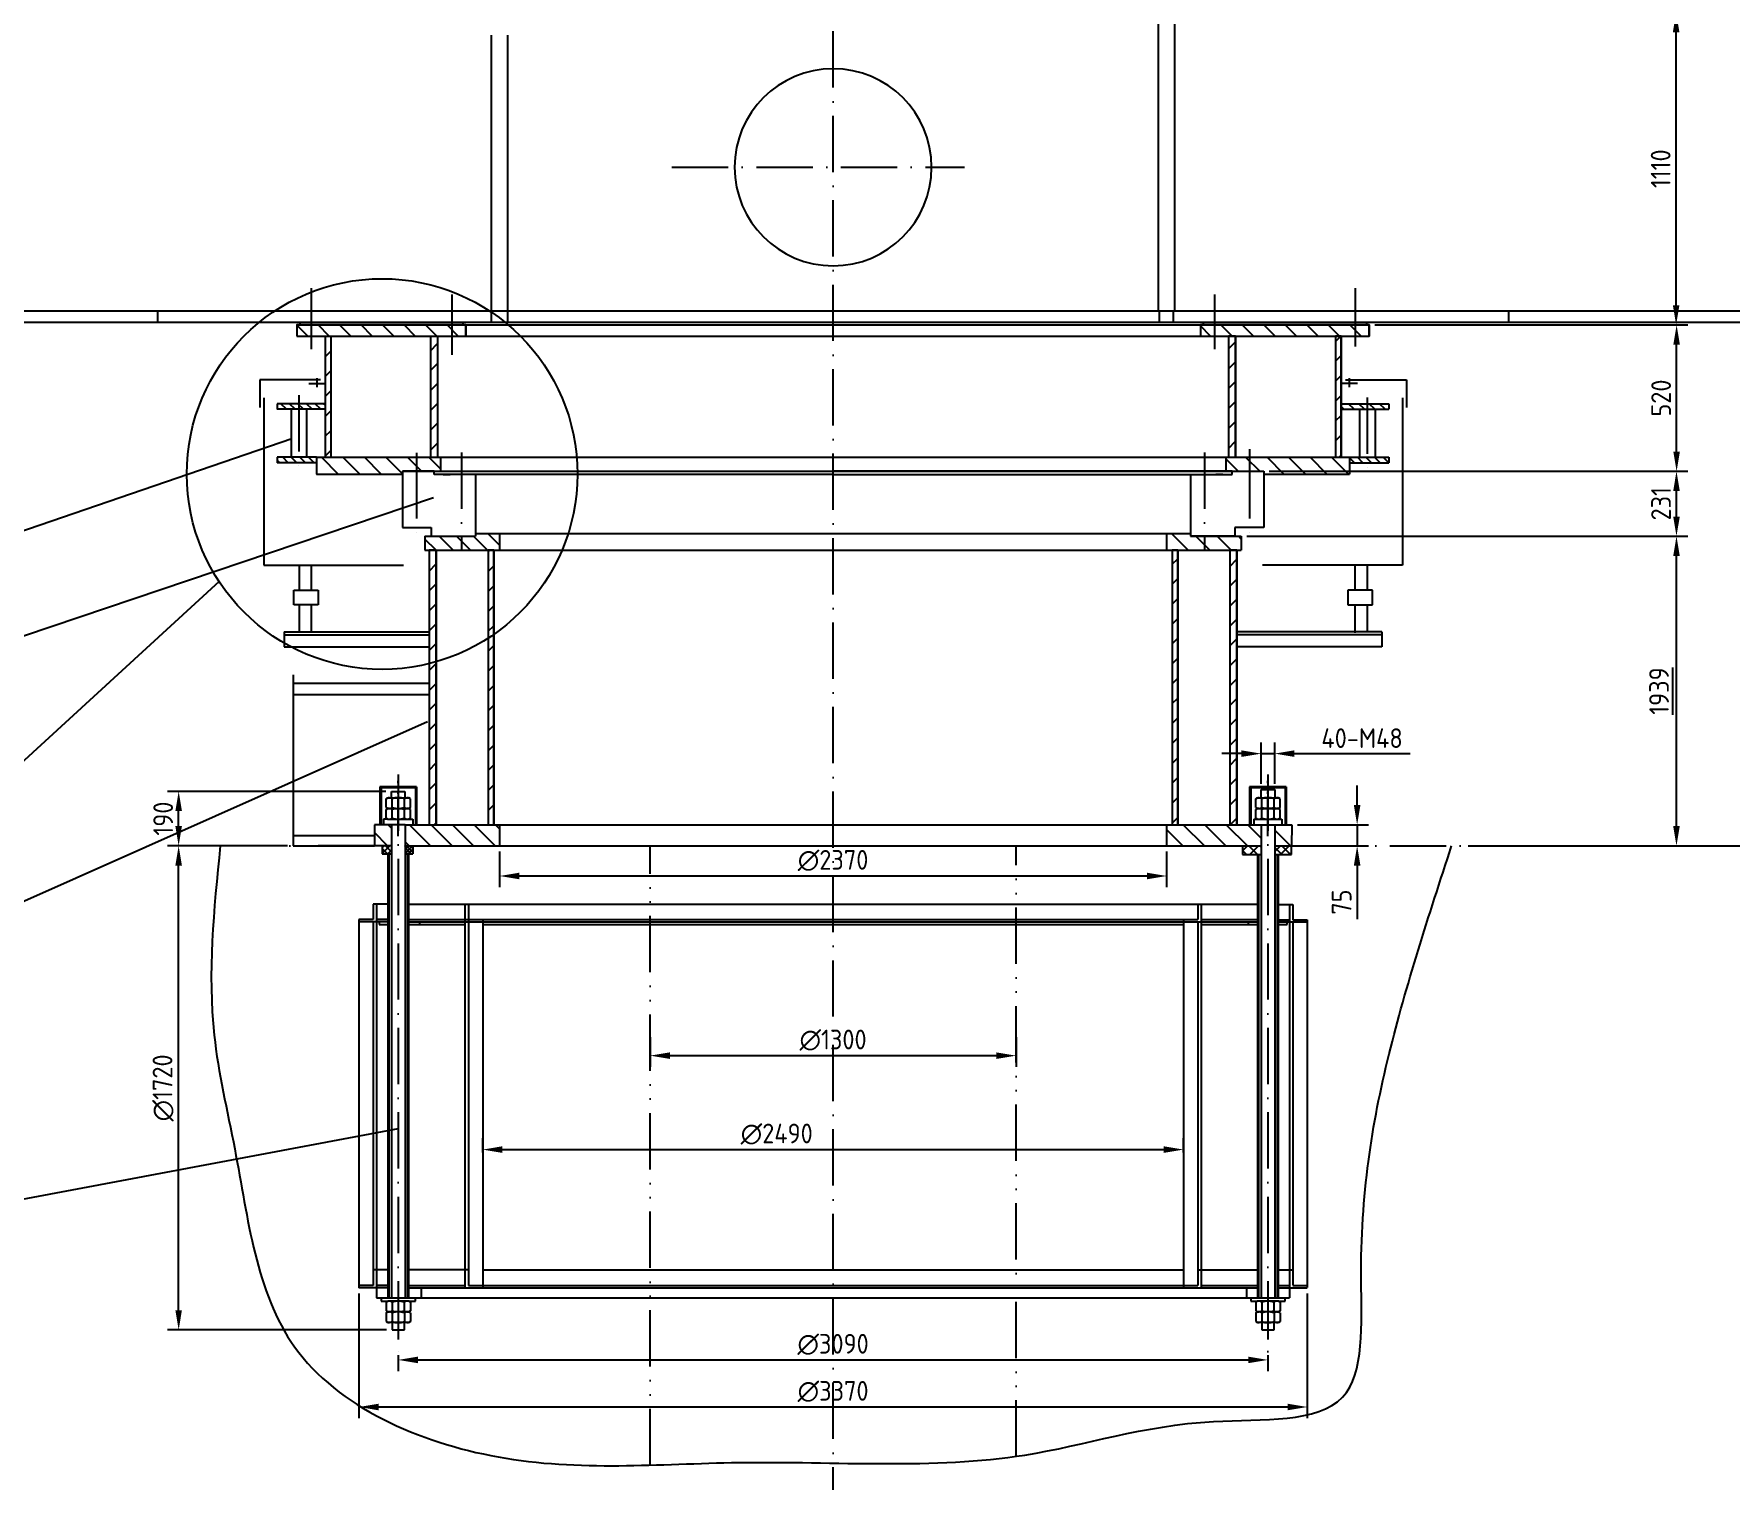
# Model space of a CAD drawing. Extents: x 3 to 23783, y 1 to 16821.
# Drawn here: x 5249 to 11275, y 7736 to 12875 of the extents above; entities that cross this region are included whole.
import ezdxf

# ---------------------------------------------------------------- set-up
doc = ezdxf.new("R2010")
doc.units = 0
doc.header["$LTSCALE"] = 20
for name, pattern in [('GEN4A', [17.5, 10, -2.5, 0, -2.5, 0, -2.5]), ('GEN7', [15, 10, -2.5, 0, -2.5]), ('GEN7A', [7.5, 5, -1.25, 0, -1.25])]:
    doc.linetypes.add(name, pattern=pattern)
doc.layers.get('0').update_dxf_attribs({"linetype": 'CONTINUOUS'})
doc.layers.get('DEFPOINTS').update_dxf_attribs({"linetype": 'CONTINUOUS'})
for name, color, linetype in [('0N', 7, 'CONTINUOUS'), ('4', 3, 'CONTINUOUS'), ('4A', 3, 'GEN4A'), ('5', 3, 'CONTINUOUS'), ('7', 4, 'GEN7'), ('7A', 4, 'GEN7A'), ('7AN', 4, 'GEN7A'), ('8', 1, 'CONTINUOUS')]:
    doc.layers.add(name, color=color, linetype=linetype)
doc.styles.get("Standard").update_dxf_attribs({"font": 'geniso.shx', "bigfont": 'hztxt.shx'})
doc.dimstyles.new('GEN-ISO', dxfattribs={"dimscale": 20, "dimtxt": 3.5, "dimasz": 3.5, "dimexe": 2, "dimexo": 1, "dimgap": 1, "dimtad": 1, "dimzin": 9, "dimdsep": 46, "dimtxsty": 'Standard', "dimcen": 0, "dimclrd": 3, "dimclre": 3, "dimclrt": 2, "dimadec": 0, "dimazin": 0, "dimtp": 0.1, "dimtm": 0.1, "dimtfac": 0.71, "dimtdec": 3, "dimtmove": 0, "dimatfit": 1, "dimfxl": 0, "dimtzin": 0, "dimarcsym": 0})
pattern_1 = [(135, (0, 0), (-38.18377, -38.18377), [])]
pattern_2 = [(45, (0, 0), (-35.35534, 35.35534), [])]
pattern_3 = [(135, (0, 0), (-15.273506, -15.273506), [])]

# ---------------------------------------------------------------- blocks, each defined once
blk = doc.blocks.new('*U9')
at = {"layer": '0N'}
for p, q in [((3.4, 43.3), (0, 37.5)), ((0, 37.5), (0, -37.5)), ((3.4, 43.3), (34.6, 43.3)), ((3.4, 21.7), (34.6, 21.7)), ((34.6, 43.3), (38, 37.5)), ((38, 37.5), (38, -37.5)), ((3.4, -43.3), (0, -37.5)), ((3.4, -21.7), (34.6, -21.7)), ((3.4, -43.3), (34.6, -43.3)), ((34.6, -43.3), (38, -37.5))]:
    blk.add_line(p, q, dxfattribs=at)
for centre, radius, start, end in [((19.1, 32.5), 19.1, 154.45053, 214.45053), ((71.5, 0), 71.5, 162.37657, 197.62343), ((18.9, 32.5), 19.1, 325.54947, 25.54947), ((-33.5, 0), 71.5, 342.37657, 17.62343), ((19.1, -32.5), 19.1, 145.54947, 205.54947), ((18.9, -32.5), 19.1, 334.45053, 34.45053)]:
    blk.add_arc(centre, radius, start, end, dxfattribs=at)
at = {"layer": '7AN'}
blk.add_line((-60, 0), (98, 0), dxfattribs=at)
blk = doc.blocks.new('*U12')
at = {"layer": '0N'}
for p, q in [((3.4, 43.3), (0, 37.5)), ((0, 37.5), (0, -37.5)), ((3.4, 43.3), (34.6, 43.3)), ((3.4, 21.7), (34.6, 21.7)), ((34.6, 43.3), (38, 37.5)), ((38, 37.5), (38, -37.5)), ((3.4, -43.3), (0, -37.5)), ((3.4, -21.7), (34.6, -21.7)), ((3.4, -43.3), (34.6, -43.3)), ((34.6, -43.3), (38, -37.5))]:
    blk.add_line(p, q, dxfattribs=at)
for centre, radius, start, end in [((19.1, 32.5), 19.1, 154.45053, 214.45053), ((71.5, 0), 71.5, 162.37657, 197.62343), ((18.9, 32.5), 19.1, 325.54947, 25.54947), ((-33.5, 0), 71.5, 342.37657, 17.62343), ((19.1, -32.5), 19.1, 145.54947, 205.54947), ((18.9, -32.5), 19.1, 334.45053, 34.45053)]:
    blk.add_arc(centre, radius, start, end, dxfattribs=at)
at = {"layer": '7AN'}
blk.add_line((-60, 0), (98, 0), dxfattribs=at)
blk = doc.blocks.new('*U16')
at = {"layer": '0N'}
for p, q in [((3.4, 43.3), (0, 37.5)), ((0, 37.5), (0, -37.5)), ((3.4, 43.3), (34.6, 43.3)), ((3.4, 21.7), (34.6, 21.7)), ((34.6, 43.3), (38, 37.5)), ((38, 37.5), (38, -37.5)), ((3.4, -43.3), (0, -37.5)), ((3.4, -21.7), (34.6, -21.7)), ((3.4, -43.3), (34.6, -43.3)), ((34.6, -43.3), (38, -37.5))]:
    blk.add_line(p, q, dxfattribs=at)
for centre, radius, start, end in [((19.1, 32.5), 19.1, 154.45053, 214.45053), ((71.5, 0), 71.5, 162.37657, 197.62343), ((18.9, 32.5), 19.1, 325.54947, 25.54947), ((-33.5, 0), 71.5, 342.37657, 17.62343), ((19.1, -32.5), 19.1, 145.54947, 205.54947), ((18.9, -32.5), 19.1, 334.45053, 34.45053)]:
    blk.add_arc(centre, radius, start, end, dxfattribs=at)
at = {"layer": '7AN'}
blk.add_line((-60, 0), (98, 0), dxfattribs=at)
blk = doc.blocks.new('*U14')
at = {"layer": '0N'}
for p, q in [((3.4, 43.3), (0, 37.5)), ((0, 37.5), (0, -37.5)), ((3.4, 43.3), (34.6, 43.3)), ((3.4, 21.7), (34.6, 21.7)), ((34.6, 43.3), (38, 37.5)), ((38, 37.5), (38, -37.5)), ((3.4, -43.3), (0, -37.5)), ((3.4, -21.7), (34.6, -21.7)), ((3.4, -43.3), (34.6, -43.3)), ((34.6, -43.3), (38, -37.5))]:
    blk.add_line(p, q, dxfattribs=at)
for centre, radius, start, end in [((19.1, 32.5), 19.1, 154.45053, 214.45053), ((71.5, 0), 71.5, 162.37657, 197.62343), ((18.9, 32.5), 19.1, 325.54947, 25.54947), ((-33.5, 0), 71.5, 342.37657, 17.62343), ((19.1, -32.5), 19.1, 145.54947, 205.54947), ((18.9, -32.5), 19.1, 334.45053, 34.45053)]:
    blk.add_arc(centre, radius, start, end, dxfattribs=at)
at = {"layer": '7AN'}
blk.add_line((-60, 0), (98, 0), dxfattribs=at)
blk = doc.blocks.new('*U21')
at = {"layer": '0N'}
for p, q in [((3.4, 43.3), (0, 37.5)), ((0, 37.5), (0, -37.5)), ((3.4, 43.3), (34.6, 43.3)), ((3.4, 21.7), (34.6, 21.7)), ((34.6, 43.3), (38, 37.5)), ((3.4, -43.3), (0, -37.5)), ((3.4, -21.7), (34.6, -21.7)), ((3.4, -43.3), (34.6, -43.3)), ((34.6, -43.3), (38, -37.5))]:
    blk.add_line(p, q, dxfattribs=at)
for centre, radius, start, end in [((19.1, 32.5), 19.1, 154.45053, 214.45053), ((71.5, 0), 71.5, 162.37657, 197.62343), ((18.9, 32.5), 19.1, 325.54947, 25.54947), ((-33.5, 0), 71.5, 342.37657, 17.62343), ((19.1, -32.5), 19.1, 145.54947, 205.54947), ((18.9, -32.5), 19.1, 334.45053, 34.45053)]:
    blk.add_arc(centre, radius, start, end, dxfattribs=at)
at = {"layer": '7AN'}
blk.add_line((-60, 0), (98, 0), dxfattribs=at)
blk = doc.blocks.new('*U20')
at = {"layer": '0N'}
for p, q in [((3.4, 43.3), (0, 37.5)), ((0, 37.5), (0, -37.5)), ((3.4, 43.3), (34.6, 43.3)), ((3.4, 21.7), (34.6, 21.7)), ((34.6, 43.3), (38, 37.5)), ((38, 37.5), (38, -37.5)), ((3.4, -43.3), (0, -37.5)), ((3.4, -21.7), (34.6, -21.7)), ((3.4, -43.3), (34.6, -43.3)), ((34.6, -43.3), (38, -37.5))]:
    blk.add_line(p, q, dxfattribs=at)
for centre, radius, start, end in [((19.1, 32.5), 19.1, 154.45053, 214.45053), ((71.5, 0), 71.5, 162.37657, 197.62343), ((18.9, 32.5), 19.1, 325.54947, 25.54947), ((-33.5, 0), 71.5, 342.37657, 17.62343), ((19.1, -32.5), 19.1, 145.54947, 205.54947), ((18.9, -32.5), 19.1, 334.45053, 34.45053)]:
    blk.add_arc(centre, radius, start, end, dxfattribs=at)
at = {"layer": '7AN'}
blk.add_line((-60, 0), (98, 0), dxfattribs=at)
blk = doc.blocks.new('*U26')
at = {"layer": '0N'}
for p, q in [((3.4, 43.3), (0, 37.5)), ((0, 37.5), (0, -37.5)), ((3.4, 43.3), (34.6, 43.3)), ((3.4, 21.7), (34.6, 21.7)), ((34.6, 43.3), (38, 37.5)), ((3.4, -43.3), (0, -37.5)), ((3.4, -21.7), (34.6, -21.7)), ((3.4, -43.3), (34.6, -43.3)), ((34.6, -43.3), (38, -37.5))]:
    blk.add_line(p, q, dxfattribs=at)
for centre, radius, start, end in [((19.1, 32.5), 19.1, 154.45053, 214.45053), ((71.5, 0), 71.5, 162.37657, 197.62343), ((18.9, 32.5), 19.1, 325.54947, 25.54947), ((-33.5, 0), 71.5, 342.37657, 17.62343), ((19.1, -32.5), 19.1, 145.54947, 205.54947), ((18.9, -32.5), 19.1, 334.45053, 34.45053)]:
    blk.add_arc(centre, radius, start, end, dxfattribs=at)
at = {"layer": '7AN'}
blk.add_line((-60, 0), (98, 0), dxfattribs=at)
blk = doc.blocks.new('*U25')
at = {"layer": '0N'}
for p, q in [((3.4, 43.3), (0, 37.5)), ((0, 37.5), (0, -37.5)), ((3.4, 43.3), (34.6, 43.3)), ((3.4, 21.7), (34.6, 21.7)), ((34.6, 43.3), (38, 37.5)), ((38, 37.5), (38, -37.5)), ((3.4, -43.3), (0, -37.5)), ((3.4, -21.7), (34.6, -21.7)), ((3.4, -43.3), (34.6, -43.3)), ((34.6, -43.3), (38, -37.5))]:
    blk.add_line(p, q, dxfattribs=at)
for centre, radius, start, end in [((19.1, 32.5), 19.1, 154.45053, 214.45053), ((71.5, 0), 71.5, 162.37657, 197.62343), ((18.9, 32.5), 19.1, 325.54947, 25.54947), ((-33.5, 0), 71.5, 342.37657, 17.62343), ((19.1, -32.5), 19.1, 145.54947, 205.54947), ((18.9, -32.5), 19.1, 334.45053, 34.45053)]:
    blk.add_arc(centre, radius, start, end, dxfattribs=at)
at = {"layer": '7AN'}
blk.add_line((-60, 0), (98, 0), dxfattribs=at)
blk = doc.blocks.new('*D86')
at = {"color": 3, "linetype": 'ByBlock'}
for p, q in [((7968.3, 9310.7), (7968.3, 9204.5)), ((9268.3, 9310.7), (9268.3, 9204.5)), ((8038.3, 9244.5), (9198.3, 9244.5))]:
    blk.add_line(p, q, dxfattribs=at)
for points in [[(8038.3, 9256.1), (8038.3, 9232.8), (7968.3, 9244.5)], [(9198.3, 9256.1), (9198.3, 9232.8), (9268.3, 9244.5)]]:
    blk.add_solid(points, dxfattribs=at)
at = {"layer": 'DEFPOINTS', "color": 0, "linetype": 'ByBlock'}
for p in [(7968.3, 9330.7), (9268.3, 9330.7), (9268.3, 9244.5)]:
    blk.add_point(p, dxfattribs=at)
at = {"color": 2, "linetype": 'ByBlock', "insert": (8618.3, 9299.5), "char_height": 70, "attachment_point": 5}
blk.add_mtext('∅1300', dxfattribs=at)
blk = doc.blocks.new('*D250')
at = {"color": 3, "linetype": 'ByBlock'}
for p, q in [((6843.1, 8900.3), (6843.1, 8950.7)), ((9333.1, 8900.3), (9333.1, 8950.7)), ((6913.1, 8910.7), (9263.1, 8910.7))]:
    blk.add_line(p, q, dxfattribs=at)
for points in [[(6913.1, 8922.4), (6913.1, 8899), (6843.1, 8910.7)], [(9263.1, 8922.4), (9263.1, 8899), (9333.1, 8910.7)]]:
    blk.add_solid(points, dxfattribs=at)
at = {"layer": 'DEFPOINTS', "color": 0, "linetype": 'ByBlock'}
for p in [(6843.1, 8880.3), (9333.1, 8910.7), (9333.1, 8880.3)]:
    blk.add_point(p, dxfattribs=at)
at = {"color": 2, "linetype": 'ByBlock', "insert": (7887.9, 8965.7), "char_height": 70, "attachment_point": 5}
blk.add_mtext('∅2490', dxfattribs=at)
blk = doc.blocks.new('*D251')
at = {"color": 3, "linetype": 'ByBlock'}
for p, q in [((6543.1, 8179.8), (6543.1, 8123.4)), ((6613.1, 8163.4), (9563.1, 8163.4)), ((9633.1, 8179.8), (9633.1, 8123.4))]:
    blk.add_line(p, q, dxfattribs=at)
for points in [[(6613.1, 8175), (6613.1, 8151.7), (6543.1, 8163.4)], [(9563.1, 8175), (9563.1, 8151.7), (9633.1, 8163.4)]]:
    blk.add_solid(points, dxfattribs=at)
at = {"layer": 'DEFPOINTS', "color": 0, "linetype": 'ByBlock'}
for p in [(6543.1, 8199.8), (9633.1, 8199.8), (9633.1, 8163.4)]:
    blk.add_point(p, dxfattribs=at)
at = {"color": 2, "linetype": 'ByBlock', "insert": (8088.1, 8218.4), "char_height": 70, "attachment_point": 5}
blk.add_mtext('∅3090', dxfattribs=at)
blk = doc.blocks.new('*D252')
at = {"color": 3, "linetype": 'ByBlock'}
for p, q in [((6403.1, 8399.9), (6403.1, 7956.1)), ((9773.1, 8399.9), (9773.1, 7956.1)), ((6473.1, 7996.1), (9703.1, 7996.1))]:
    blk.add_line(p, q, dxfattribs=at)
for points in [[(6473.1, 8007.7), (6473.1, 7984.4), (6403.1, 7996.1)], [(9703.1, 8007.7), (9703.1, 7984.4), (9773.1, 7996.1)]]:
    blk.add_solid(points, dxfattribs=at)
at = {"layer": 'DEFPOINTS', "color": 0, "linetype": 'ByBlock'}
for p in [(6403.1, 8419.9), (9773.1, 8419.9), (9773.1, 7996.1)]:
    blk.add_point(p, dxfattribs=at)
at = {"color": 2, "linetype": 'ByBlock', "insert": (8088.1, 8051.1), "char_height": 70, "attachment_point": 5}
blk.add_mtext('∅3370', dxfattribs=at)
blk = doc.blocks.new('*D292')
at = {"color": 3, "linetype": 'ByBlock'}
for p, q in [((6903.1, 9969.9), (6903.1, 9842.8)), ((9273.1, 9969.9), (9273.1, 9842.8)), ((6973.1, 9882.8), (9203.1, 9882.8))]:
    blk.add_line(p, q, dxfattribs=at)
for points in [[(6973.1, 9894.5), (6973.1, 9871.1), (6903.1, 9882.8)], [(9203.1, 9894.5), (9203.1, 9871.1), (9273.1, 9882.8)]]:
    blk.add_solid(points, dxfattribs=at)
at = {"layer": 'DEFPOINTS', "color": 0, "linetype": 'ByBlock'}
for p in [(6903.1, 9989.9), (9273.1, 9989.9), (9273.1, 9882.8)]:
    blk.add_point(p, dxfattribs=at)
at = {"color": 2, "linetype": 'ByBlock', "insert": (8088.1, 9937.8), "char_height": 70, "attachment_point": 5}
blk.add_mtext('∅2370', dxfattribs=at)
blk = doc.blocks.new('*D290')
at = {"color": 3, "linetype": 'ByBlock'}
for p, q in [((6149.7, 9989.9), (5722.9, 9989.9)), ((5762.9, 8339.9), (5762.9, 9919.9)), ((6501.8, 8269.9), (5722.9, 8269.9))]:
    blk.add_line(p, q, dxfattribs=at)
for points in [[(5751.2, 9919.9), (5774.5, 9919.9), (5762.9, 9989.9)], [(5751.2, 8339.9), (5774.5, 8339.9), (5762.9, 8269.9)]]:
    blk.add_solid(points, dxfattribs=at)
at = {"layer": 'DEFPOINTS', "color": 0, "linetype": 'ByBlock'}
for p in [(5762.9, 9989.9), (6169.7, 9989.9), (6521.8, 8269.9)]:
    blk.add_point(p, dxfattribs=at)
at = {"color": 2, "linetype": 'ByBlock', "insert": (5707.8, 9129.9), "char_height": 70, "attachment_point": 5, "rotation": 90}
blk.add_mtext('∅1720', dxfattribs=at)
blk = doc.blocks.new('*D291')
at = {"color": 3, "linetype": 'ByBlock'}
for p, q in [((6499.3, 10183.6), (5722.9, 10183.6)), ((5762.9, 10059.9), (5762.9, 10113.6)), ((6149.7, 9989.9), (5722.9, 9989.9))]:
    blk.add_line(p, q, dxfattribs=at)
for points in [[(5751.2, 10113.6), (5774.5, 10113.6), (5762.9, 10183.6)], [(5751.2, 10059.9), (5774.5, 10059.9), (5762.9, 9989.9)]]:
    blk.add_solid(points, dxfattribs=at)
at = {"layer": 'DEFPOINTS', "color": 0, "linetype": 'ByBlock'}
for p in [(5762.9, 10183.6), (6519.3, 10183.6), (6169.7, 9989.9)]:
    blk.add_point(p, dxfattribs=at)
at = {"color": 2, "linetype": 'ByBlock', "insert": (5707.9, 10086.8), "char_height": 70, "attachment_point": 5, "rotation": 90}
blk.add_mtext('190', dxfattribs=at)
blk = doc.blocks.new('*D289')
at = {"color": 3, "linetype": 'ByBlock'}
for p, q in [((9950.2, 10134.9), (9950.2, 10204.9)), ((9738.1, 10064.9), (9990.2, 10064.9)), ((9950.2, 10064.9), (9950.2, 9989.9)), ((9736.4, 9989.9), (9990.2, 9989.9)), ((9950.2, 9919.9), (9950.2, 9730))]:
    blk.add_line(p, q, dxfattribs=at)
for points in [[(9938.5, 10134.9), (9961.8, 10134.9), (9950.2, 10064.9)], [(9938.5, 9919.9), (9961.8, 9919.9), (9950.2, 9989.9)]]:
    blk.add_solid(points, dxfattribs=at)
at = {"layer": 'DEFPOINTS', "color": 0, "linetype": 'ByBlock'}
for p in [(9718.1, 10064.9), (9716.4, 9989.9), (9950.2, 9989.9)]:
    blk.add_point(p, dxfattribs=at)
at = {"color": 2, "linetype": 'ByBlock', "insert": (9895.2, 9790), "char_height": 70, "attachment_point": 5, "rotation": 90}
blk.add_mtext('75', dxfattribs=at)
blk = doc.blocks.new('*D288')
at = {"color": 3, "linetype": 'ByBlock'}
for p, q in [((9539.2, 10317.6), (9469.2, 10317.6)), ((9609.2, 10210), (9609.2, 10357.6)), ((9609.2, 10317.6), (9657.2, 10317.6)), ((9657.2, 10210), (9657.2, 10357.6)), ((9727.2, 10317.6), (10138.2, 10317.6))]:
    blk.add_line(p, q, dxfattribs=at)
for points in [[(9539.2, 10329.3), (9539.2, 10306), (9609.2, 10317.6)], [(9727.2, 10329.3), (9727.2, 10306), (9657.2, 10317.6)]]:
    blk.add_solid(points, dxfattribs=at)
at = {"layer": 'DEFPOINTS', "color": 0, "linetype": 'ByBlock'}
for p in [(9657.2, 10317.6), (9609.2, 10190), (9657.2, 10190)]:
    blk.add_point(p, dxfattribs=at)
at = {"color": 2, "linetype": 'ByBlock', "insert": (9967.7, 10372.6), "char_height": 70, "attachment_point": 5}
blk.add_mtext('40-M48', dxfattribs=at)
blk = doc.blocks.new('*D253')
at = {"color": 3, "linetype": 'ByBlock'}
for p, q in [((9558.1, 11089.9), (11124.8, 11089.9)), ((11084.8, 10059.9), (11084.8, 11019.9)), ((10344.6, 9989.9), (11124.8, 9989.9))]:
    blk.add_line(p, q, dxfattribs=at)
for points in [[(11073.2, 11019.9), (11096.5, 11019.9), (11084.8, 11089.9)], [(11073.2, 10059.9), (11096.5, 10059.9), (11084.8, 9989.9)]]:
    blk.add_solid(points, dxfattribs=at)
at = {"layer": 'DEFPOINTS', "color": 0, "linetype": 'ByBlock'}
for p in [(9538.1, 11089.9), (11084.8, 11089.9), (10324.6, 9989.9)]:
    blk.add_point(p, dxfattribs=at)
at = {"color": 2, "linetype": 'ByBlock', "insert": (11022.8, 10539.9), "char_height": 70, "attachment_point": 5, "rotation": 90}
blk.add_mtext('\\L1939\\l', dxfattribs=at)
blk = doc.blocks.new('*D254')
at = {"color": 3, "linetype": 'ByBlock'}
for p, q in [((9638.1, 11320.9), (11124.8, 11320.9)), ((11084.8, 11159.9), (11084.8, 11250.9)), ((9558.1, 11089.9), (11124.8, 11089.9))]:
    blk.add_line(p, q, dxfattribs=at)
for points in [[(11073.2, 11250.9), (11096.5, 11250.9), (11084.8, 11320.9)], [(11073.2, 11159.9), (11096.5, 11159.9), (11084.8, 11089.9)]]:
    blk.add_solid(points, dxfattribs=at)
at = {"layer": 'DEFPOINTS', "color": 0, "linetype": 'ByBlock'}
for p in [(9618.1, 11320.9), (11084.8, 11320.9), (9538.1, 11089.9)]:
    blk.add_point(p, dxfattribs=at)
at = {"color": 2, "linetype": 'ByBlock', "insert": (11029.8, 11205.4), "char_height": 70, "attachment_point": 5, "rotation": 90}
blk.add_mtext('231', dxfattribs=at)
blk = doc.blocks.new('*D255')
at = {"color": 3, "linetype": 'ByBlock'}
for p, q in [((10013.1, 11840.9), (11125.3, 11840.9)), ((11085.3, 11390.9), (11085.3, 11770.9)), ((9638.1, 11320.9), (11125.3, 11320.9))]:
    blk.add_line(p, q, dxfattribs=at)
for points in [[(11073.6, 11770.9), (11096.9, 11770.9), (11085.3, 11840.9)], [(11073.6, 11390.9), (11096.9, 11390.9), (11085.3, 11320.9)]]:
    blk.add_solid(points, dxfattribs=at)
at = {"layer": 'DEFPOINTS', "color": 0, "linetype": 'ByBlock'}
for p in [(9993.1, 11840.9), (11085.3, 11840.9), (9618.1, 11320.9)]:
    blk.add_point(p, dxfattribs=at)
at = {"color": 2, "linetype": 'ByBlock', "insert": (11030.2, 11580.9), "char_height": 70, "attachment_point": 5, "rotation": 90}
blk.add_mtext('520', dxfattribs=at)
blk = doc.blocks.new('*D256')
at = {"color": 3, "linetype": 'ByBlock'}
for p, q in [((11232.3, 12950.9), (11043.6, 12950.9)), ((11083.6, 11910.9), (11083.6, 12880.9)), ((10013.1, 11840.9), (11123.6, 11840.9))]:
    blk.add_line(p, q, dxfattribs=at)
for points in [[(11071.9, 12880.9), (11095.3, 12880.9), (11083.6, 12950.9)], [(11071.9, 11910.9), (11095.3, 11910.9), (11083.6, 11840.9)]]:
    blk.add_solid(points, dxfattribs=at)
at = {"layer": 'DEFPOINTS', "color": 0, "linetype": 'ByBlock'}
for p in [(11083.6, 12950.9), (11252.3, 12950.9), (9993.1, 11840.9)]:
    blk.add_point(p, dxfattribs=at)
at = {"color": 2, "linetype": 'ByBlock', "insert": (11028.6, 12395.9), "char_height": 70, "attachment_point": 5, "rotation": 90}
blk.add_mtext('1110', dxfattribs=at)
blk = doc.blocks.new('*D258')
at = {"color": 3, "linetype": 'ByBlock'}
for p, q in [((10878.2, 14970.9), (14144.7, 14970.9)), ((14104.7, 10059.9), (14104.7, 14900.9)), ((13562.7, 9989.9), (14144.7, 9989.9))]:
    blk.add_line(p, q, dxfattribs=at)
for points in [[(14093, 14900.9), (14116.4, 14900.9), (14104.7, 14970.9)], [(14093, 10059.9), (14116.4, 10059.9), (14104.7, 9989.9)]]:
    blk.add_solid(points, dxfattribs=at)
at = {"layer": 'DEFPOINTS', "color": 0, "linetype": 'ByBlock'}
for p in [(10858.2, 14970.9), (14104.7, 14970.9), (13542.7, 9989.9)]:
    blk.add_point(p, dxfattribs=at)
at = {"color": 2, "linetype": 'ByBlock', "insert": (14049.7, 12480.4), "char_height": 70, "attachment_point": 5, "rotation": 90}
blk.add_mtext('4981', dxfattribs=at)

msp = doc.modelspace()

# ---------------------------------------------------------------- hatches: boundary and pattern name
at = {"layer": '8'}
h = msp.add_hatch(dxfattribs=at)
h.set_pattern_fill('_U', color=256, scale=54, angle=135, style=0, pattern_type=0)
h.set_pattern_definition(pattern_1)
h.paths.add_polyline_path([(6183.148, 11800.942), (6783.148, 11800.942), (6783.148, 11840.942), (6183.148, 11840.942)])
h = msp.add_hatch(dxfattribs=at)
h.set_pattern_fill('_U', color=256, scale=54, angle=135, style=0, pattern_type=0)
h.set_pattern_definition(pattern_1)
h.paths.add_polyline_path([(9993.148, 11840.942), (9393.148, 11840.942), (9393.148, 11800.942), (9993.148, 11800.942)])
h = msp.add_hatch(dxfattribs=at)
h.set_pattern_fill('_U', color=256, scale=50, angle=45, style=0, pattern_type=0)
h.set_pattern_definition(pattern_2)
h.paths.add_polyline_path([(6283.148, 11800.942), (6283.148, 11370.942), (6303.148, 11370.942), (6303.148, 11800.942)])
h = msp.add_hatch(dxfattribs=at)
h.set_pattern_fill('_U', color=256, scale=50, angle=45, style=0, pattern_type=0)
h.set_pattern_definition(pattern_2)
h.paths.add_polyline_path([(6658.148, 11800.942), (6658.148, 11370.942), (6683.148, 11370.942), (6683.148, 11800.942)])
h = msp.add_hatch(dxfattribs=at)
h.set_pattern_fill('_U', color=256, scale=50, angle=45, style=0, pattern_type=0)
h.set_pattern_definition(pattern_2)
h.paths.add_polyline_path([(9493.148, 11800.942), (9493.148, 11370.942), (9518.148, 11370.942), (9518.148, 11800.942)])
h = msp.add_hatch(dxfattribs=at)
h.set_pattern_fill('_U', color=256, scale=50, angle=45, style=0, pattern_type=0)
h.set_pattern_definition(pattern_2)
h.paths.add_polyline_path([(9873.148, 11800.942), (9873.148, 11370.942), (9893.148, 11370.942), (9893.148, 11800.942)])
h = msp.add_hatch(dxfattribs=at)
h.set_pattern_fill('_U', color=256, scale=21.6, angle=135, style=0, pattern_type=0)
h.set_pattern_definition(pattern_3)
h.paths.add_polyline_path([(6283.148, 11560.942), (6113.148, 11560.942), (6113.148, 11540.942), (6283.148, 11540.942)])
h = msp.add_hatch(dxfattribs=at)
h.set_pattern_fill('_U', color=256, scale=25.92, angle=135, style=0, pattern_type=0)
h.set_pattern_definition([(135, (0, 0), (-18.328208, -18.328208), [])])
h.paths.add_polyline_path([(10063.148, 11560.942), (9893.148, 11560.942), (9893.148, 11540.942), (10063.148, 11540.942)])
h = msp.add_hatch(dxfattribs=at)
h.set_pattern_fill('_U', color=256, scale=21.6, angle=135, style=0, pattern_type=0)
h.set_pattern_definition(pattern_3)
h.paths.add_polyline_path([(6253.148, 11370.942), (6113.148, 11370.942), (6113.148, 11350.942), (6253.148, 11350.942)])
h = msp.add_hatch(dxfattribs=at)
h.set_pattern_fill('_U', color=256, scale=54, angle=135, style=0, pattern_type=0)
h.set_pattern_definition(pattern_1)
h.paths.add_polyline_path([(6558.148, 11320.942), (6670.537, 11320.942), (6693.148, 11320.942), (6693.148, 11370.942), (6253.148, 11370.942), (6253.148, 11310.942), (6558.148, 11310.942)])
h = msp.add_hatch(dxfattribs=at)
h.set_pattern_fill('_U', color=256, scale=54, angle=135, style=0, pattern_type=0)
h.set_pattern_definition(pattern_1)
h.paths.add_polyline_path([(9483.148, 11320.942), (9505.759, 11320.942), (9618.148, 11320.942), (9618.148, 11310.942), (9923.148, 11310.942), (9923.148, 11370.942), (9483.148, 11370.942)])
h = msp.add_hatch(dxfattribs=at)
h.set_pattern_fill('_U', color=256, scale=21.6, angle=135, style=0, pattern_type=0)
h.set_pattern_definition(pattern_3)
h.paths.add_polyline_path([(9923.148, 11350.942), (10063.148, 11350.942), (10063.148, 11370.942), (9923.148, 11370.942)])
h = msp.add_hatch(dxfattribs=at)
h.set_pattern_fill('_U', color=256, scale=43.2, angle=135, style=0, pattern_type=0)
h.set_pattern_definition([(135, (0, 0), (-30.54701, -30.54701), [])])
h.paths.add_polyline_path([(6903.148, 11099.942), (6818.148, 11099.942), (6818.148, 11089.942), (6638.148, 11089.942), (6638.148, 11039.942), (6903.148, 11039.942)])
h = msp.add_hatch(dxfattribs=at)
h.set_pattern_fill('_U', color=256, scale=54, angle=135, style=0, pattern_type=0)
h.set_pattern_definition(pattern_1)
h.paths.add_polyline_path([(9273.148, 11039.942), (9538.148, 11039.942), (9538.148, 11089.942), (9358.148, 11089.942), (9358.148, 11099.942), (9273.148, 11099.942)])
h = msp.add_hatch(dxfattribs=at)
h.set_pattern_fill('_U', color=256, scale=50, angle=45, style=0, pattern_type=0)
h.set_pattern_definition(pattern_2)
h.paths.add_polyline_path([(6678.148, 10064.942), (6678.148, 11039.942), (6653.148, 11039.942), (6653.148, 10064.942)])
h = msp.add_hatch(dxfattribs=at)
h.set_pattern_fill('_U', color=256, scale=50, angle=45, style=0, pattern_type=0)
h.set_pattern_definition(pattern_2)
h.paths.add_polyline_path([(6883.148, 10064.942), (6883.148, 11039.942), (6863.148, 11039.942), (6863.148, 10064.942)])
h = msp.add_hatch(dxfattribs=at)
h.set_pattern_fill('_U', color=256, scale=50, angle=45, style=0, pattern_type=0)
h.set_pattern_definition(pattern_2)
h.paths.add_polyline_path([(9293.148, 11039.942), (9293.148, 10064.942), (9313.148, 10064.942), (9313.148, 11039.942)])
h = msp.add_hatch(dxfattribs=at)
h.set_pattern_fill('_U', color=256, scale=50, angle=45, style=0, pattern_type=0)
h.set_pattern_definition(pattern_2)
h.paths.add_polyline_path([(9498.148, 11039.942), (9498.148, 10064.942), (9523.148, 10064.942), (9523.148, 11039.942)])
h = msp.add_hatch(dxfattribs=at)
h.set_pattern_fill('_U', color=256, scale=54, angle=135, style=0, pattern_type=0)
h.set_pattern_definition(pattern_1)
h.paths.add_polyline_path([(6519.148, 9989.942), (6519.148, 10064.942), (6458.148, 10064.942), (6458.148, 9989.942)])
h = msp.add_hatch(dxfattribs=at)
h.set_pattern_fill('_U', color=256, scale=54, angle=135, style=0, pattern_type=0)
h.set_pattern_definition(pattern_1)
h.paths.add_polyline_path([(6903.148, 10064.942), (6567.148, 10064.942), (6567.148, 9989.942), (6903.148, 9989.942)])
h = msp.add_hatch(dxfattribs=at)
h.set_pattern_fill('_U', color=256, scale=54, angle=135, style=0, pattern_type=0)
h.set_pattern_definition(pattern_1)
h.paths.add_polyline_path([(9609.148, 9989.942), (9609.148, 10064.942), (9273.148, 10064.942), (9273.148, 9989.942), (9420.663, 9989.942)])
h = msp.add_hatch(dxfattribs=at)
h.set_pattern_fill('_U', color=256, scale=54, angle=135, style=0, pattern_type=0)
h.set_pattern_definition(pattern_1)
h.paths.add_polyline_path([(9657.187, 10064.942), (9657.187, 9989.942), (9716.352, 9989.942), (9718.148, 10064.942)])
h = msp.add_hatch(dxfattribs=at)
h.set_pattern_fill('_U', color=256, scale=14.72, angle=45, style=0, double=1, pattern_type=0)
h.set_pattern_definition([(45, (0, 0), (-10.408612, 10.408612), []), (135, (0, 0), (-10.408612, -10.408612), [])])
h.paths.add_polyline_path([(6486.446, 9989.942), (6486.446, 9961.179), (6519.148, 9961.179), (6519.148, 9989.942)])
h = msp.add_hatch(dxfattribs=at)
h.set_pattern_fill('_U', color=256, scale=9.2, angle=45, style=0, double=1, pattern_type=0)
h.set_pattern_definition([(45, (0, 0), (-6.5053824, 6.5053824), []), (135, (0, 0), (-6.5053824, -6.5053824), [])])
h.paths.add_polyline_path([(6595.485, 9961.179), (6595.485, 9989.942), (6567.148, 9989.942), (6567.148, 9961.179)])
h = msp.add_hatch(dxfattribs=at)
h.set_pattern_fill('_U', color=256, scale=27.6, angle=45, style=0, double=1, pattern_type=0)
h.set_pattern_definition([(45, (0, 0), (-19.516147, 19.516147), []), (135, (0, 0), (-19.516147, -19.516147), [])])
h.paths.add_polyline_path([(9542.72, 9959.06), (9609.148, 9959.06), (9609.148, 9989.942), (9542.72, 9989.942)])
h = msp.add_hatch(dxfattribs=at)
h.set_pattern_fill('_U', color=256, scale=22.08, angle=45, style=0, double=1, pattern_type=0)
h.set_pattern_definition([(45, (0, 0), (-15.612918, 15.612918), []), (135, (0, 0), (-15.612918, -15.612918), [])])
h.paths.add_polyline_path([(9657.148, 9959.06), (9716.352, 9959.06), (9716.352, 9989.942), (9657.148, 9989.942)])

# ---------------------------------------------------------------- linework, layer by layer
for p, q in [((9244.399, 11890.942), (9244.399, 12910.942)), ((9302.29, 11890.942), (9302.29, 12910.942)), ((6874.006, 11850.942), (6874.006, 12870.942)), ((6931.897, 11850.942), (6931.897, 12870.942)), ((2658.148, 11890.942), (13518.148, 11890.942)), ((5688.148, 11890.942), (5688.148, 11850.942)), ((9248.148, 11850.942), (9248.148, 11890.942)), ((9298.148, 11850.942), (9298.148, 11890.942)), ((10488.148, 11890.942), (10488.148, 11850.942)), ((2658.148, 11850.942), (13518.148, 11850.942)), ((2658.148, 11850.942), (13518.148, 11850.942)), ((6183.148, 11840.942), (9993.148, 11840.942)), ((6183.148, 11840.942), (6183.148, 11800.942)), ((6193.148, 11850.942), (6193.148, 11840.942)), ((6193.148, 11850.942), (6193.148, 11840.942)), ((6193.148, 11840.942), (9983.148, 11840.942)), ((6773.148, 11850.942), (6773.148, 11840.942)), ((6773.148, 11850.942), (6773.148, 11840.942)), ((6783.148, 11840.942), (6783.148, 11800.942)), ((6878.148, 11850.942), (6878.148, 11850.942)), ((6928.148, 11850.942), (6928.148, 11850.942)), ((9393.148, 11840.942), (9393.148, 11800.942)), ((9403.148, 11850.942), (9403.148, 11840.942)), ((9983.148, 11850.942), (9983.148, 11840.942)), ((9993.148, 11840.942), (9993.148, 11800.942)), ((6183.148, 11800.942), (9993.148, 11800.942)), ((6283.148, 11800.942), (6283.148, 11370.942)), ((6303.148, 11800.942), (6303.148, 11370.942)), ((6658.148, 11800.942), (6658.148, 11370.942)), ((6683.148, 11800.942), (6683.148, 11370.942)), ((9493.148, 11800.942), (9493.148, 11370.942)), ((9518.148, 11800.942), (9518.148, 11370.942)), ((9873.148, 11800.942), (9873.148, 11370.942)), ((9893.148, 11800.942), (9893.148, 11370.942)), ((6267.273, 11646.205), (6050.826, 11646.205)), ((6050.826, 11646.205), (6050.826, 11546.849)), ((6224.861, 11633.055), (6283.148, 11633.055)), ((9951.436, 11633.055), (9893.148, 11633.055)), ((9909.024, 11646.205), (10125.47, 11646.205)), ((10125.47, 11646.205), (10125.47, 11546.849)), ((6065.451, 11581.916), (6065.451, 10987.303)), ((10110.845, 11581.916), (10110.845, 10987.303)), ((6283.148, 11560.942), (6113.148, 11560.942)), ((6113.148, 11560.942), (6113.148, 11540.942)), ((6283.148, 11540.942), (6113.148, 11540.942)), ((6162.508, 11540.942), (6162.508, 11370.942)), ((6217.508, 11540.942), (6217.508, 11370.942)), ((9893.148, 11560.942), (10063.148, 11560.942)), ((9893.148, 11540.942), (10063.148, 11540.942)), ((9958.788, 11540.942), (9958.788, 11370.942)), ((10013.788, 11540.942), (10013.788, 11370.942)), ((10063.148, 11560.942), (10063.148, 11540.942)), ((6253.148, 11370.942), (6113.148, 11370.942)), ((6113.148, 11370.942), (6113.148, 11350.942)), ((6253.148, 11350.942), (6113.148, 11350.942)), ((6253.148, 11370.942), (9923.148, 11370.942)), ((6253.148, 11370.942), (6253.148, 11310.942)), ((6693.148, 11370.942), (6693.148, 11320.942)), ((9483.148, 11370.942), (9483.148, 11320.942)), ((9923.148, 11370.942), (10063.148, 11370.942)), ((9923.148, 11370.942), (9923.148, 11310.942)), ((9923.148, 11350.942), (10063.148, 11350.942)), ((10063.148, 11370.942), (10063.148, 11350.942)), ((6253.148, 11310.942), (6558.148, 11310.942)), ((6558.148, 11320.942), (6558.148, 11120.942)), ((6670.537, 11320.942), (6558.148, 11320.942)), ((6558.148, 11320.942), (9618.148, 11320.942)), ((6558.148, 11320.942), (6558.148, 11310.942)), ((6670.537, 11320.942), (8088.148, 11320.942)), ((6670.537, 11308.942), (6670.537, 11320.942)), ((6686.834, 11308.942), (6670.537, 11308.942)), ((8088.148, 11308.942), (6686.834, 11308.942)), ((6703.148, 11308.942), (6728.148, 11308.942)), ((6818.148, 11308.942), (6818.148, 11089.942)), ((9505.759, 11320.942), (8088.148, 11320.942)), ((8088.148, 11308.942), (9489.462, 11308.942)), ((9358.148, 11308.942), (9358.148, 11089.942)), ((9473.148, 11308.942), (9448.148, 11308.942)), ((9489.462, 11308.942), (9505.759, 11308.942)), ((9505.759, 11320.942), (9618.148, 11320.942)), ((9505.759, 11308.942), (9505.759, 11320.942)), ((9618.148, 11320.942), (9618.148, 11120.942)), ((9618.148, 11320.942), (9618.148, 11310.942)), ((9618.148, 11310.942), (9923.148, 11310.942)), ((6558.148, 11120.942), (6660.648, 11120.942)), ((6638.148, 11089.942), (6818.148, 11089.942)), ((6638.148, 11089.942), (6638.148, 11039.942)), ((6660.648, 11120.942), (6660.648, 11089.942)), ((6660.648, 11089.942), (6818.148, 11089.942)), ((6818.148, 11099.942), (9358.148, 11099.942)), ((6818.148, 11099.942), (6818.148, 11089.942)), ((6903.148, 11099.942), (6903.148, 11039.942)), ((9273.148, 11099.942), (9273.148, 11039.942)), ((9358.148, 11099.942), (9358.148, 11089.942)), ((9358.148, 11089.942), (9538.148, 11089.942)), ((9515.648, 11089.942), (9358.148, 11089.942)), ((9618.148, 11120.942), (9515.648, 11120.942)), ((9515.648, 11120.942), (9515.648, 11089.942)), ((9538.148, 11089.942), (9538.148, 11039.942)), ((6638.148, 11039.942), (9538.148, 11039.942)), ((6653.148, 11039.942), (6653.148, 10064.942)), ((6678.148, 11039.942), (6678.148, 10064.942)), ((6863.148, 11039.942), (6863.148, 10064.942)), ((6883.148, 11039.942), (6883.148, 10064.942)), ((9293.148, 11039.942), (9293.148, 10064.942)), ((9313.148, 11039.942), (9313.148, 10064.942)), ((9498.148, 11039.942), (9498.148, 10064.942)), ((9523.148, 11039.942), (9523.148, 10064.942)), ((6065.451, 10987.303), (6562.283, 10987.303)), ((6190.612, 10987.303), (6190.612, 10898.668)), ((6234.018, 10987.303), (6234.018, 10898.668)), ((10110.845, 10987.303), (9614.014, 10987.303)), ((9942.278, 10987.303), (9942.278, 10898.668)), ((9985.684, 10987.303), (9985.684, 10898.668)), ((6172.009, 10898.668), (6258.822, 10898.668)), ((6172.009, 10846.01), (6172.009, 10898.668)), ((6258.822, 10898.668), (6258.822, 10846.01)), ((10004.287, 10898.668), (9917.474, 10898.668)), ((9917.474, 10898.668), (9917.474, 10846.01)), ((10004.287, 10846.01), (10004.287, 10898.668)), ((6258.822, 10846.01), (6172.009, 10846.01)), ((6190.612, 10846.01), (6190.612, 10749.986)), ((6234.018, 10846.01), (6234.018, 10746.888)), ((9917.474, 10846.01), (10004.287, 10846.01)), ((9942.278, 10846.01), (9942.278, 10746.888)), ((9985.684, 10846.01), (9985.684, 10749.986)), ((6137.905, 10749.986), (6653.148, 10749.986)), ((6137.905, 10749.986), (6137.905, 10697.327)), ((6137.905, 10739.986), (6653.148, 10739.986)), ((10038.392, 10749.986), (9523.148, 10749.986)), ((10038.392, 10739.986), (9523.148, 10739.986)), ((10038.392, 10749.986), (10038.392, 10697.327)), ((6137.905, 10697.327), (6653.148, 10697.327)), ((10038.392, 10697.327), (9523.148, 10697.327)), ((6169.653, 10597.091), (6169.653, 9989.942)), ((6169.653, 10567.974), (6653.148, 10567.974)), ((6169.653, 10527.21), (6653.148, 10527.21)), ((6608.148, 10199.942), (6478.148, 10199.942)), ((6478.148, 10199.942), (6478.148, 10064.942)), ((6608.148, 10195.942), (6478.148, 10195.942)), ((6482.148, 10195.942), (6482.148, 10064.942)), ((6604.148, 10195.942), (6604.148, 10064.942)), ((6608.148, 10199.942), (6608.148, 10064.942)), ((9698.259, 10199.942), (9568.148, 10199.942)), ((9568.148, 10199.942), (9568.148, 10064.942)), ((9698.259, 10195.942), (9568.148, 10195.942)), ((9572.148, 10195.942), (9572.148, 10064.942)), ((9609.22, 10160.942), (9609.22, 10189.959)), ((9609.22, 10189.959), (9657.187, 10189.959)), ((9657.187, 10189.959), (9657.187, 10160.942)), ((9694.259, 10195.942), (9694.259, 10064.942)), ((9698.259, 10199.942), (9698.259, 10064.942)), ((6519.25, 10160.809), (6519.25, 10183.582)), ((6519.25, 10183.582), (6567.046, 10183.582)), ((6567.046, 10183.582), (6567.046, 10160.809)), ((6567.148, 10064.942), (6458.148, 10064.942)), ((6458.148, 10064.942), (6458.148, 9989.942)), ((6505.417, 10084.942), (6490.834, 10084.942)), ((6490.834, 10084.942), (6490.834, 10064.942)), ((6519.148, 10064.942), (6519.148, 8383.942)), ((6567.148, 10064.942), (6567.148, 8383.942)), ((6567.148, 10064.942), (9596.648, 10064.942)), ((6580.879, 10084.942), (6595.462, 10084.942)), ((6595.462, 10084.942), (6595.462, 10064.942)), ((6903.148, 10064.942), (6903.148, 9989.942)), ((9273.148, 10064.942), (9273.148, 9989.942)), ((9583.26, 10084.942), (9595.648, 10084.942)), ((9583.26, 10084.942), (9583.26, 10064.942)), ((9596.648, 10064.942), (9718.148, 10064.942)), ((9609.22, 10064.942), (9609.22, 8383.942)), ((9657.187, 10064.942), (9657.187, 8383.942)), ((9670.759, 10084.942), (9683.147, 10084.942)), ((9683.147, 10084.942), (9683.147, 10064.942)), ((9718.148, 10064.942), (9716.352, 9989.942)), ((6169.653, 10026.398), (6458.148, 10026.398)), ((6169.653, 9989.942), (6458.148, 9989.942)), ((6519.148, 9989.942), (6458.148, 9989.942)), ((6486.446, 9989.942), (6486.446, 9961.179)), ((6486.446, 9961.179), (6519.148, 9961.179)), ((6506.648, 9961.179), (6506.648, 8383.942)), ((6510.148, 9961.179), (6510.148, 8383.942)), ((6567.148, 9989.942), (9609.148, 9989.942)), ((6567.148, 9961.179), (6595.485, 9961.179)), ((6576.148, 9961.179), (6576.148, 8383.942)), ((6579.648, 9961.179), (6579.648, 8383.942)), ((6595.485, 9989.942), (6595.485, 9961.179)), ((9542.72, 9989.942), (9542.72, 9959.06)), ((9542.72, 9959.06), (9609.22, 9959.06)), ((9596.648, 9959.06), (9596.648, 8383.942)), ((9600.148, 9959.06), (9600.148, 8383.942)), ((9657.187, 9989.942), (9716.352, 9989.942)), ((9657.187, 9959.06), (9716.352, 9959.06)), ((9666.259, 9959.06), (9666.259, 8383.942)), ((9669.759, 9959.06), (9669.759, 8383.942)), ((9716.352, 9959.06), (9716.352, 9989.942)), ((6454.148, 9782.942), (6454.148, 9727.942)), ((6506.648, 9782.942), (6454.148, 9782.942)), ((6466.148, 9782.942), (6466.148, 8383.942)), ((6579.648, 9782.942), (9596.648, 9782.942)), ((6780.148, 9782.942), (6780.148, 8419.942)), ((6792.148, 9782.942), (6792.148, 8427.942)), ((9384.148, 9782.942), (9384.148, 9727.942)), ((9396.148, 9782.942), (9396.148, 8419.942)), ((9669.759, 9781.923), (9722.259, 9781.923)), ((9710.259, 9781.923), (9710.259, 8383.942)), ((9722.259, 9781.923), (9722.259, 9726.923)), ((6403.148, 9727.942), (6403.148, 8419.942)), ((6454.148, 9727.942), (6403.148, 9727.942)), ((6506.648, 9719.942), (6403.148, 9719.942)), ((6454.148, 9719.942), (6454.148, 8427.942)), ((6506.648, 9727.942), (6466.148, 9727.942)), ((6475.121, 9719.942), (6475.121, 9709.942)), ((6475.121, 9709.942), (6506.648, 9709.942)), ((6579.648, 9727.942), (9384.148, 9727.942)), ((6579.648, 9719.942), (9596.648, 9719.942)), ((6579.648, 9709.942), (6620.171, 9709.942)), ((6620.171, 9709.942), (6620.171, 9719.942)), ((6620.171, 9709.942), (6780.148, 9709.942)), ((6843.148, 9727.942), (6843.148, 8419.942)), ((6843.148, 9709.942), (9333.148, 9709.942)), ((9333.148, 9727.942), (9333.148, 8419.942)), ((9384.148, 9719.942), (9384.148, 8427.942)), ((9396.148, 9727.942), (9596.648, 9727.942)), ((9396.148, 9709.942), (9596.648, 9709.942)), ((9564.592, 9709.942), (9564.592, 9719.942)), ((9669.759, 9726.923), (9710.259, 9726.923)), ((9669.759, 9719.942), (9773.148, 9719.942)), ((9669.759, 9709.942), (9701.815, 9709.942)), ((9701.815, 9709.942), (9701.815, 9719.942)), ((9722.148, 9719.942), (9722.148, 8428.961)), ((9722.259, 9726.923), (9773.148, 9726.923)), ((9773.148, 9726.923), (9773.148, 8420.961)), ((6466.148, 8482.942), (6454.148, 8482.942)), ((6506.648, 8482.942), (6466.148, 8482.942)), ((6792.148, 8482.942), (6579.648, 8482.942)), ((6843.148, 8482.942), (9333.148, 8482.942)), ((9384.148, 8482.942), (9596.648, 8482.942)), ((9669.648, 8482.942), (9722.148, 8482.942)), ((6454.148, 8427.942), (6403.148, 8427.942)), ((6506.648, 8419.942), (6403.148, 8419.942)), ((6506.648, 8427.942), (6466.148, 8427.942)), ((6466.148, 8383.942), (9710.148, 8383.942)), ((6482.177, 8383.942), (6482.177, 8372.069)), ((6579.648, 8427.942), (6780.148, 8427.942)), ((6579.648, 8419.942), (9596.648, 8419.942)), ((6603.873, 8372.069), (6603.873, 8383.942)), ((6625.019, 8419.942), (6625.019, 8383.942)), ((6792.148, 8427.942), (9384.148, 8427.942)), ((9396.148, 8427.942), (9596.648, 8427.942)), ((9557.317, 8419.942), (9557.317, 8383.942)), ((9572.177, 8383.942), (9572.177, 8372.069)), ((9669.648, 8427.942), (9710.148, 8427.942)), ((9669.648, 8419.942), (9773.148, 8419.942)), ((9693.873, 8372.069), (9693.873, 8383.942)), ((9722.148, 8427.942), (9773.148, 8427.942)), ((6482.177, 8372.069), (6505.525, 8372.069)), ((6580.525, 8372.069), (6603.873, 8372.069)), ((9572.177, 8372.069), (9595.525, 8372.069)), ((9670.525, 8372.069), (9693.873, 8372.069)), ((6521.782, 8296.069), (6521.782, 8269.908)), ((6521.782, 8269.908), (6564.806, 8269.908)), ((6564.806, 8269.908), (6564.806, 8296.069)), ((9611.782, 8296.069), (9611.782, 8269.908)), ((9611.782, 8269.908), (9654.806, 8269.908)), ((9654.806, 8269.908), (9654.806, 8296.069))]:
    msp.add_line(p, q)
for points in [[(6183.148, 11800.942), (6783.148, 11800.942), (6783.148, 11840.942), (6183.148, 11840.942)], [(9393.148, 11800.942), (9993.148, 11800.942), (9993.148, 11840.942), (9393.148, 11840.942)], [(9493.148, 11370.942), (9518.148, 11370.942), (9518.148, 11800.942), (9493.148, 11800.942)], [(9873.148, 11370.942), (9893.148, 11370.942), (9893.148, 11800.942), (9873.148, 11800.942)], [(6653.148, 10064.942), (6678.148, 10064.942), (6678.148, 11039.942), (6653.148, 11039.942)], [(6863.148, 10064.942), (6883.148, 10064.942), (6883.148, 11039.942), (6863.148, 11039.942)], [(9293.148, 10064.942), (9313.148, 10064.942), (9313.148, 11039.942), (9293.148, 11039.942)], [(9498.148, 10064.942), (9523.148, 10064.942), (9523.148, 11039.942), (9498.148, 11039.942)]]:
    msp.add_lwpolyline(points, close=True)
for start, end in [(90, 270), (270, 90)]:
    msp.add_arc((8088.148, 12400.942), 350, start, end)
at = {"layer": '4'}
msp.add_line((5906.41, 10929.218), (4944.308, 10046.336), dxfattribs=at)
msp.add_circle((6485.971, 11310.942), 693.977, dxfattribs=at)
msp.add_spline([(5910.653, 9989.942), (5889.132, 9317.413), (5962.143, 8912.914), (6174.537, 8210.015), (6898.005, 7818.778), (7754.22, 7798.885), (8769.731, 7825.409), (9440.1, 7944.77), (9898.076, 8030.974), (9964.449, 8448.735), (10064.009, 9251.102), (10285.934, 9989.942)], degree=3, dxfattribs=at)
at = {"layer": '4A'}
for p, q in [((6458.148, 9989.942), (5910.653, 9989.942)), ((7438.148, 7789.868), (7438.148, 9989.942)), ((8738.148, 7819.856), (8738.148, 9989.942)), ((9716.352, 9989.942), (15523.157, 9989.942))]:
    msp.add_line(p, q, dxfattribs=at)
at = {"layer": '5'}
for points in [[(6164.68, 11436.317), (3353.583, 10472.257), (3245.038, 10472.257)], [(6668.16, 11226.739), (3374.561, 10115.975), (3270.419, 10115.975)], [(6647.182, 10430.342), (3395.54, 8984.253), (3285.54, 8984.253)], [(6542.29, 8984.253), (3416.518, 8397.434), (3312.376, 8397.434)]]:
    msp.add_lwpolyline(points, dxfattribs=at)
at = {"layer": '7'}
for p, q in [((8088.148, 7582.461), (8088.148, 14756.119)), ((7515.644, 12400.942), (8555.37, 12400.942)), ((6233.148, 11885.281), (6233.148, 11754.416)), ((6733.148, 11875.214), (6733.148, 11734.282)), ((9443.148, 11885.281), (9443.148, 11754.416)), ((9943.148, 11880.247), (9943.148, 11764.482)), ((6254.004, 11652.049), (6254.004, 11619.905)), ((9922.292, 11652.049), (9922.292, 11619.905)), ((6190.008, 11591.666), (6190.008, 11312.27)), ((9986.288, 11583.282), (9986.288, 11306.742)), ((9568.148, 11398.922), (9568.148, 11271.439)), ((6608.148, 11386.776), (6608.148, 11249.406)), ((6608.148, 11353.143), (6608.148, 11082.587)), ((6768.148, 11387.682), (6768.148, 11036.535)), ((9408.148, 11387.682), (9408.148, 11036.535)), ((9568.148, 11353.143), (9568.148, 11082.587)), ((6543.148, 10243.652), (6543.148, 8152.027)), ((9633.204, 10243.623), (9633.204, 8142.074))]:
    msp.add_line(p, q, dxfattribs=at)
at = {"layer": '7A'}
for p, q in [((6233.148, 11971.129), (6233.148, 11764.193)), ((6733.148, 11948.389), (6733.148, 11796.029)), ((9443.148, 11948.389), (9443.148, 11796.029)), ((9943.148, 11971.129), (9943.148, 11764.193))]:
    msp.add_line(p, q, dxfattribs=at)
at = {"layer": 'DEFPOINTS', "color": 0, "linetype": 'ByBlock'}
msp.add_point((7694.265, 11850.942), dxfattribs=at)

# ---------------------------------------------------------------- block references
at = {"layer": '0N'}
for name, p, rotation in [('*U20', (6543.148, 10122.809), 90), ('*U25', (9633.204, 10122.913), 90), ('*U21', (6543.148, 10084.809), 90), ('*U26', (9633.204, 10084.913), 90), ('*U14', (6543.025, 8372.069), 270), ('*U16', (6543.148, 8334.069), 270), ('*U9', (9633.025, 8372.069), 270), ('*U12', (9633.148, 8334.069), 270)]:
    msp.add_blockref(name, p, dxfattribs=dict(at, rotation=rotation))

# ---------------------------------------------------------------- dimensions: what is measured, and where the dimension line sits
at = {"layer": '5'}
for base, p1, p2, angle, override, picture, middle in [((14104.691, 14970.942), (13542.721, 9989.942), (10858.179, 14970.942), 90, {"dimscale": 20, "dimdec": 1, "dimpost": '<>'}, '*D258', (14049.691, 12480.442)), ((11083.584, 12950.942), (9993.148, 11840.942), (11252.343, 12950.942), 90, {"dimdec": 1, "dimpost": '<>', "dimtix": 1, "dimtmove": 2, "dimatfit": 3}, '*D256', (11028.584, 12395.942)), ((11085.251, 11840.942), (9618.148, 11320.942), (9993.148, 11840.942), 90, {"dimdec": 1, "dimpost": '<>', "dimtix": 1, "dimtmove": 2, "dimatfit": 3}, '*D255', (11030.244, 11580.942)), ((11084.844, 11320.942), (9538.148, 11089.942), (9618.148, 11320.942), 90, {"dimdec": 1, "dimpost": '<>', "dimtix": 1, "dimtmove": 2, "dimatfit": 3}, '*D254', (11029.837, 11205.442)), ((9950.182, 9989.942), (9718.148, 10064.942), (9716.352, 9989.942), 270, {"dimscale": 20, "dimdec": 1, "dimpost": '<>'}, '*D289', (9895.182, 9789.992))]:
    dim = msp.add_linear_dim(base=base, p1=p1, p2=p2, angle=angle, dimstyle='GEN-ISO', override=override, dxfattribs=at)
    dim.commit()
    dim.dimension.update_dxf_attribs({"geometry": picture, "text_midpoint": middle})
for base, p1, p2, angle, text, override, picture, middle in [((11084.844, 11089.942), (10324.644, 9989.942), (9538.148, 11089.942), 90, '\\L1939\\l', {"dimdec": 1, "dimpost": '<>', "dimtix": 1, "dimtmove": 2, "dimatfit": 3}, '*D253', (11022.844, 10539.942)), ((9657.187, 10317.626), (9609.22, 10189.959), (9657.187, 10189.959), 360, '40-M<>', {"dimscale": 20, "dimdec": 1, "dimpost": '<>'}, '*D288', (9967.687, 10372.626)), ((5762.852, 10183.582), (6169.653, 9989.942), (6519.25, 10183.582), 90, '190', {"dimdec": 1, "dimpost": '<>', "dimtix": 1, "dimtmove": 2, "dimatfit": 3}, '*D291', (5707.852, 10086.762)), ((5762.852, 9989.942), (6521.782, 8269.908), (6169.653, 9989.942), 90, '%%c<>', {"dimdec": 1, "dimpost": '<>', "dimtix": 1, "dimtmove": 2, "dimatfit": 3}, '*D290', (5707.845, 9129.925))]:
    dim = msp.add_linear_dim(base=base, p1=p1, p2=p2, angle=angle, text=text, dimstyle='GEN-ISO', override=override, dxfattribs=at)
    dim.commit()
    dim.dimension.update_dxf_attribs({"geometry": picture, "text_midpoint": middle})
for base, p1, p2, picture, middle in [((9273.148, 9882.813), (6903.148, 9989.942), (9273.148, 9989.942), '*D292', (8088.148, 9937.82)), ((9773.148, 7996.069), (6403.148, 8419.942), (9773.148, 8419.942), '*D252', (8088.148, 8051.069)), ((9633.148, 8163.37), (6543.148, 8199.824), (9633.148, 8199.824), '*D251', (8088.148, 8218.37))]:
    dim = msp.add_linear_dim(base=base, p1=p1, p2=p2, text='%%c<>', dimstyle='GEN-ISO', override={"dimscale": 20, "dimpost": '<>'}, dxfattribs=at)
    dim.commit()
    dim.dimension.update_dxf_attribs({"geometry": picture, "text_midpoint": middle})
dim = msp.add_linear_dim(base=(8738.148, 9244.471), p1=(7438.148, 9330.675), p2=(8738.148, 9330.675), text='%%c<>', dimstyle='GEN-ISO', override={"dimscale": 20, "dimpost": '<>', "dimtp": 0.4, "dimtm": 0, "dimtdec": 1}, dxfattribs=at)
dim.commit()
dim.dimension.update_dxf_attribs({"geometry": '*D86', "text_midpoint": (8088.148, 9299.471), "insert": (-530.199, 0)})
dim = msp.add_linear_dim(base=(9333.148, 8910.69), p1=(6843.148, 8880.311), p2=(9333.148, 8880.311), text='%%c<>', dimstyle='GEN-ISO', override={"dimscale": 20, "dimpost": '<>'}, dxfattribs=at)
dim.commit()
dim.dimension.update_dxf_attribs({"geometry": '*D250', "text_midpoint": (7887.895, 8910.69), "dimtype": 160})

doc.saveas('drawing.dxf')
